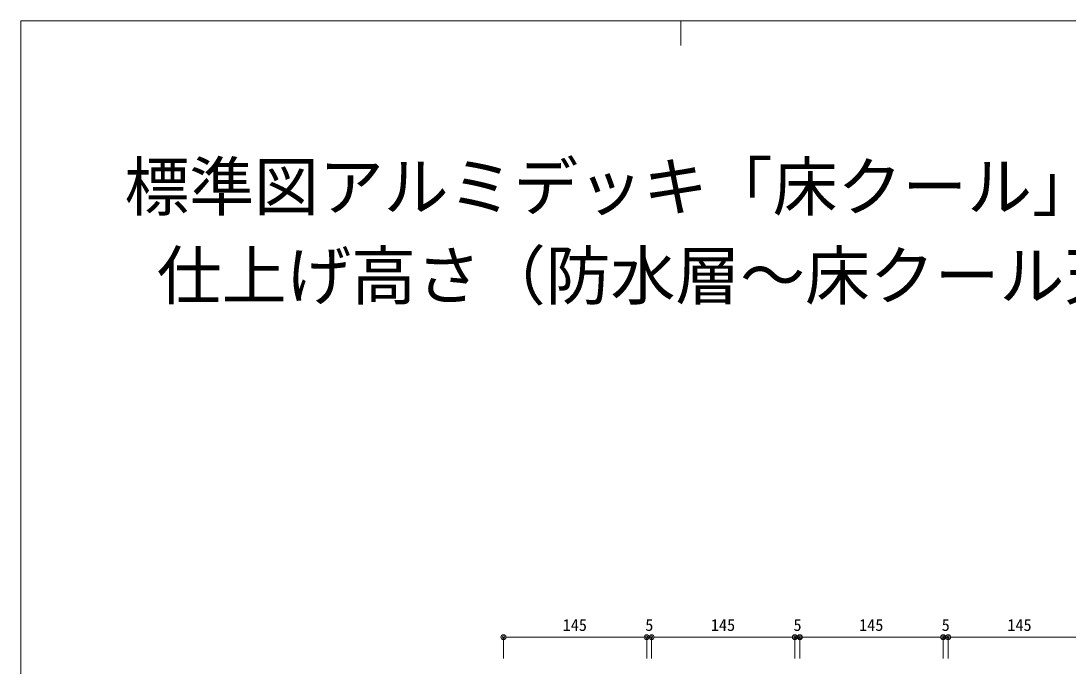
# Model space of a CAD drawing. Units: millimetres on the paper. Extents: x -401 to 401, y -279 to 279.
# Drawn here: x -400.7 to -188.7, y 148.1 to 278.7 of the extents above; entities that cross this region are included whole.
import ezdxf
from ezdxf.enums import TextEntityAlignment as Align

# ---------------------------------------------------------------- set-up
doc = ezdxf.new("R2010")
doc.units = ezdxf.units.MM
for name, color, linetype, lineweight in [('0-0_A-C01-補助線(非印刷)', 4, 'Continuous', 9), ('0-3_0-A01-枠A', 4, 'Continuous', 9), ('0-4_A-B01-文字_タイトル室名', 2, 'Continuous', 9), ('0-8_0-A11-寸法_詳細', 5, 'Continuous', 9), ('0-9_0', 7, 'Continuous', 9)]:
    doc.layers.add(name, color=color, linetype=linetype, lineweight=lineweight)
doc.styles.add('ＭＳ ゴシック', font='')
doc.styles.get('ＭＳ ゴシック').set_extended_font_data('MS Gothic')

# ---------------------------------------------------------------- blocks, each defined once
blk = doc.blocks.new('_Dot')
at = {"layer": '0-9_0'}
blk.add_line((-0.5, 0), (-1, 0), dxfattribs=at)
for radius in [0.5, 0.25]:
    blk.add_circle((0, 0), radius, dxfattribs=at)

msp = doc.modelspace()

# ---------------------------------------------------------------- linework, layer by layer
at = {"layer": '0-0_A-C01-補助線(非印刷)'}
msp.add_line((-267.111, 278.667), (-267.111, 273.667), dxfattribs=at)
at = {"layer": '0-3_0-A01-枠A'}
for q in [(-400.667, -278.667), (400.667, 278.667)]:
    msp.add_line((-400.667, 278.667), q, dxfattribs=at)
at = {"layer": '0-8_0-A11-寸法_詳細'}
for p, q in [((-303.013, 149.698), (-303.013, 153.996)), ((-302.013, 153.996), (-275.013, 153.996)), ((-275.013, 153.996), (-276.013, 153.996)), ((-274.013, 149.698), (-274.013, 153.996)), ((-274.013, 149.698), (-274.013, 153.996)), ((-274.013, 153.996), (-273.013, 153.996)), ((-273.013, 149.698), (-273.013, 153.996)), ((-273.013, 149.698), (-273.013, 153.996)), ((-272.013, 153.996), (-271.013, 153.996)), ((-272.013, 153.996), (-245.013, 153.996)), ((-245.013, 153.996), (-246.013, 153.996)), ((-244.013, 149.698), (-244.013, 153.996)), ((-244.013, 149.698), (-244.013, 153.996)), ((-244.013, 153.996), (-243.013, 153.996)), ((-243.013, 149.698), (-243.013, 153.996)), ((-243.013, 149.698), (-243.013, 153.996)), ((-242.013, 153.996), (-241.013, 153.996)), ((-242.013, 153.996), (-215.013, 153.996)), ((-215.013, 153.996), (-216.013, 153.996)), ((-214.013, 149.698), (-214.013, 153.996)), ((-214.013, 149.698), (-214.013, 153.996)), ((-214.013, 153.996), (-213.013, 153.996)), ((-213.013, 149.698), (-213.013, 153.996)), ((-213.013, 149.698), (-213.013, 153.996)), ((-212.013, 153.996), (-211.013, 153.996)), ((-212.013, 153.996), (-185.013, 153.996))]:
    msp.add_line(p, q, dxfattribs=at)

# ---------------------------------------------------------------- block references
at = {"layer": '0-8_0-A11-寸法_詳細', "rotation": 180}
for p in [(-303.013, 153.996), (-273.013, 153.996), (-273.013, 153.996), (-243.013, 153.996), (-243.013, 153.996), (-213.013, 153.996), (-213.013, 153.996)]:
    msp.add_blockref('_Dot', p, dxfattribs=at)
at = {"layer": '0-8_0-A11-寸法_詳細'}
for p in [(-274.013, 153.996), (-274.013, 153.996), (-244.013, 153.996), (-244.013, 153.996), (-214.013, 153.996), (-214.013, 153.996)]:
    msp.add_blockref('_Dot', p, dxfattribs=at)

# ---------------------------------------------------------------- texts
at = {"layer": '0-4_A-B01-文字_タイトル室名', "style": 'ＭＳ ゴシック'}
for s, p in [('標準図アルミデッキ「床クール」', (-379.716, 237.442)), (' 仕上げ高さ（防水層～床クール天場高さ）H=110～164', (-379.716, 219.442))]:
    msp.add_text(s, height=9.619, dxfattribs=at).set_placement(p, align=Align.BOTTOM_LEFT)
at = {"layer": '0-8_0-A11-寸法_詳細', "style": 'ＭＳ ゴシック'}
for s, p in [('145', (-291.014, 154.534)), ('5', (-274.3, 154.534)), ('145', (-261.014, 154.534)), ('5', (-244.3, 154.534)), ('145', (-231.014, 154.534)), ('5', (-214.3, 154.534)), ('145', (-201.014, 154.534))]:
    msp.add_text(s, height=2.405, dxfattribs=at).set_placement(p, align=Align.BOTTOM_LEFT)

doc.saveas('drawing.dxf')
